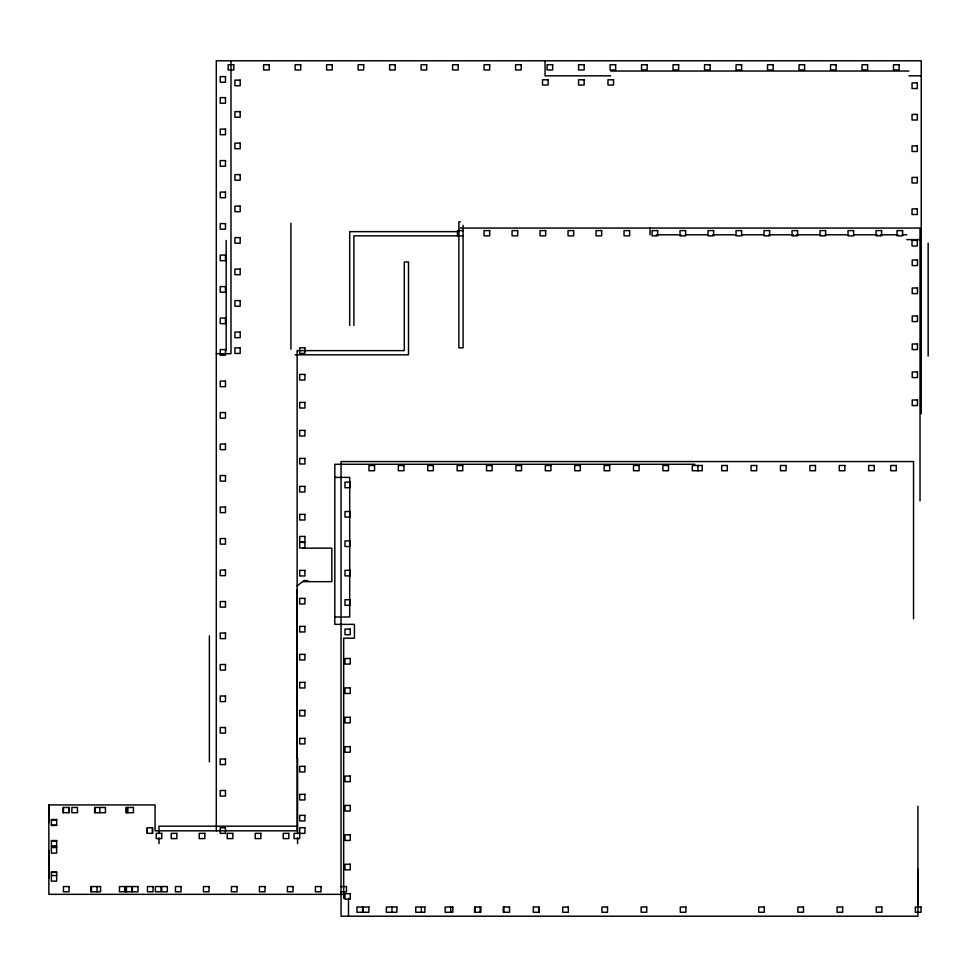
<?xml version="1.0" encoding="UTF-8"?>
<svg xmlns="http://www.w3.org/2000/svg" width="977" height="977" viewBox="0 0 977 977"><rect width="100%" height="100%" fill="white"/><g stroke="black" fill="none" stroke-linecap="round" stroke-linejoin="round"><path stroke-width="1.47" d="M48.85 878.323L48.85 850.332M48.85 822.683L48.85 804.926L155.05 804.926L155.05 830.829L297.13 830.829L297.13 350.621M147.271 833.357L147.271 827.763L152.522 827.763L152.522 833.357L147.271 833.357L147.271 827.763M152.522 833.357L152.522 827.763M694.879 464.27L334.83 464.27L334.83 624.364L354.431 624.364L354.431 638.189L343.672 638.189L343.672 898.278M917.916 907.12L917.916 869.225M297.216 585.785L304.397 580.448M610.759 71.028L908.903 71.028M610.759 75.84L545.056 75.84L545.056 60.794M908.903 75.84L921.238 75.84M460.289 221.852L458.885 221.852L458.885 347.824L463.086 347.824L463.086 225.345M460.289 228.056L920.016 228.056L920.016 501.006M463.086 230.596L457.492 230.596L457.492 235.848M458.885 231.647L349.705 231.647L349.705 325.426M656.373 234.798L680.713 234.798M685.28 234.798L708.105 234.798M712.66 234.798L735.486 234.798M741.58 234.798L764.393 234.798M768.96 234.798L793.3 234.798M796.34 234.798L820.692 234.798M825.26 234.798L847.816 234.798M853.813 234.798L877.407 234.798M880.277 234.798L897.961 234.798M902.382 234.798L906.803 234.798M463.086 235.848L353.906 235.848L353.906 325.426M906.803 239.609L920.016 239.609M297.912 350.621L404.295 350.621L404.295 262.007L408.496 262.007L408.496 354.822L295.115 354.822M216.296 353.686L230.987 353.686L230.987 60.794M334.83 477.387L349.705 477.387L349.705 617.012L334.83 617.012M303.261 548.146L331.838 548.146L331.838 581.657L303.261 581.657M304.042 580.607L307.804 580.607M51.39 819.886L56.642 819.886M51.39 825.138L56.642 825.138M297.57 826.188L158.995 826.188L158.995 833.479M51.39 840.879L56.642 840.879M51.39 846.131L56.642 846.131M51.39 872.376L56.642 872.376M51.39 875.526L56.642 875.526M340.875 886.554L346.469 886.554L346.469 891.806L340.875 891.806M343.672 894.334L48.85 894.334L48.85 804.926M533.295 907.022L538.938 907.022L538.938 912.274L533.295 912.274L533.332 907.022M928.15 243.2L928.15 356.055M921.238 413.808L921.238 60.794L216.296 60.794L216.296 830.829M917.916 806.245L917.916 916.206L341.046 916.206L341.046 461.559L913.544 461.559L913.544 618.759M697.896 465.492L697.896 470.743M650.035 228.056L650.035 234.798M538.889 907.022L538.889 912.274M503.937 907.022L503.937 912.274M480.147 907.022L480.147 912.274M475.249 907.022L475.249 912.274M450.751 907.022L450.751 912.274M421.356 907.022L421.356 912.274M391.96 907.022L391.96 912.274M348.484 898.278L348.484 916.206M297.57 757.944L297.57 833.161M297.57 837.668L297.57 843.688M296.861 589.986L296.861 757.944M290.914 223.245L290.914 349.229M226.175 240.44L226.175 350.621M209.383 635.819L209.383 761.804M158.995 837.851L158.995 843.688M127.853 807.466L127.853 812.717M126.448 807.466L126.448 812.717M126.448 886.554L126.448 891.806M99.849 807.466L99.849 812.717M97.053 886.554L97.053 891.806M94.952 807.466L94.952 812.717M91.459 886.554L91.459 891.806M68.708 807.466L68.708 812.717M63.456 807.466L63.456 812.717M233.796 64.726L228.191 64.726L228.191 69.978L233.796 69.978L233.796 64.726M269.225 64.726L263.619 64.726L263.619 69.978L269.225 69.978L269.225 64.726M300.721 64.726L295.115 64.726L295.115 69.978L300.721 69.978L300.721 64.726M332.204 64.726L326.611 64.726L326.611 69.978L332.204 69.978L332.204 64.726M363.7 64.726L358.107 64.726L358.107 69.978L363.7 69.978L363.7 64.726M395.197 64.726L389.603 64.726L389.603 69.978L395.197 69.978L395.197 64.726M426.693 64.726L421.099 64.726L421.099 69.978L426.693 69.978L426.693 64.726M458.189 64.726L452.583 64.726L452.583 69.978L458.189 69.978L458.189 64.726M489.685 64.726L484.079 64.726L484.079 69.978L489.685 69.978L489.685 64.726M521.181 64.726L515.575 64.726L515.575 69.978L521.181 69.978L521.181 64.726M552.664 64.726L547.071 64.726L547.071 69.978L552.664 69.978L552.664 64.726M584.161 64.726L578.567 64.726L578.567 69.978L584.161 69.978L584.161 64.726M615.657 64.726L610.063 64.726L610.063 69.978L615.657 69.978L615.657 64.726M647.153 64.726L641.547 64.726L641.547 69.978L647.153 69.978L647.153 64.726M678.649 64.726L673.043 64.726L673.043 69.978L678.649 69.978L678.649 64.726M710.145 64.726L704.539 64.726L704.539 69.978L710.145 69.978L710.145 64.726M741.628 64.726L736.035 64.726L736.035 69.978L741.628 69.978L741.628 64.726M773.125 64.726L767.531 64.726L767.531 69.978L773.125 69.978L773.125 64.726M804.621 64.726L799.027 64.726L799.027 69.978L804.621 69.978L804.621 64.726M836.117 64.726L830.523 64.726L830.523 69.978L836.117 69.978L836.117 64.726M867.613 64.726L862.007 64.726L862.007 69.978L867.613 69.978L867.613 64.726M899.109 64.726L893.503 64.726L893.503 69.978L899.109 69.978L899.109 64.726M225.479 76.621L220.228 76.621L220.228 82.227L225.479 82.227L225.479 76.621M548.121 79.772L542.516 79.772L542.516 85.023L548.121 85.023L548.121 79.772M584.161 79.772L578.567 79.772L578.567 85.023L584.161 85.023L584.161 79.772M613.556 79.772L607.963 79.772L607.963 85.023L613.556 85.023L613.556 79.772M240.183 80.126L234.932 80.126L234.932 85.72L240.183 85.72L240.183 80.126M917.305 82.923L912.054 82.923L912.054 88.528L917.305 88.528L917.305 82.923M225.479 97.627L220.228 97.627L220.228 103.22L225.479 103.22L225.479 97.627M240.183 111.622L234.932 111.622L234.932 117.216L240.183 117.216L240.183 111.622M917.305 114.419L912.054 114.419L912.054 120.012L917.305 120.012L917.305 114.419M225.479 129.111L220.228 129.111L220.228 134.716L225.479 134.716L225.479 129.111M240.183 143.118L234.932 143.118L234.932 148.712L240.183 148.712L240.183 143.118M917.305 145.915L912.054 145.915L912.054 151.508L917.305 151.508L917.305 145.915M225.479 160.607L220.228 160.607L220.228 166.212L225.479 166.212L225.479 160.607M240.183 174.602L234.932 174.602L234.932 180.208L240.183 180.208L240.183 174.602M917.305 177.411L912.054 177.411L912.054 183.004L917.305 183.004L917.305 177.411M225.479 192.103L220.228 192.103L220.228 197.708L225.479 197.708L225.479 192.103M240.183 206.098L234.932 206.098L234.932 211.704L240.183 211.704L240.183 206.098M917.305 208.907L912.054 208.907L912.054 214.5L917.305 214.5L917.305 208.907M225.479 223.599L220.228 223.599L220.228 229.192L225.479 229.192L225.479 223.599M489.685 230.596L484.079 230.596L484.079 235.848L489.685 235.848L489.685 230.596M517.676 230.596L512.082 230.596L512.082 235.848L517.676 235.848L517.676 230.596M545.667 230.596L540.073 230.596L540.073 235.848L545.667 235.848L545.667 230.596M573.67 230.596L568.064 230.596L568.064 235.848L573.67 235.848L573.67 230.596M601.661 230.596L596.055 230.596L596.055 235.848L601.661 235.848L601.661 230.596M629.652 230.596L624.059 230.596L624.059 235.848L629.652 235.848L629.652 230.596M657.655 230.596L652.05 230.596L652.05 235.848L657.655 235.848L657.655 230.596M685.646 230.596L680.041 230.596L680.041 235.848L685.646 235.848L685.646 230.596M713.637 230.596L708.044 230.596L708.044 235.848L713.637 235.848L713.637 230.596M741.628 230.596L736.035 230.596L736.035 235.848L741.628 235.848L741.628 230.596M769.632 230.596L764.026 230.596L764.026 235.848L769.632 235.848L769.632 230.596M797.623 230.596L792.029 230.596L792.029 235.848L797.623 235.848L797.623 230.596M825.614 230.596L820.021 230.596L820.021 235.848L825.614 235.848L825.614 230.596M853.617 230.596L848.012 230.596L848.012 235.848L853.617 235.848L853.617 230.596M881.608 230.596L876.015 230.596L876.015 235.848L881.608 235.848L881.608 230.596M902.601 230.596L897.008 230.596L897.008 235.848L902.601 235.848L902.601 230.596M240.183 237.594L234.932 237.594L234.932 243.2L240.183 243.2L240.183 237.594M917.305 240.391L912.054 240.391L912.054 245.996L917.305 245.996L917.305 240.391M225.479 255.095L220.228 255.095L220.228 260.688L225.479 260.688L225.479 255.095M917.476 259.992L912.225 259.992L912.225 265.585L917.476 265.585L917.476 259.992M240.183 269.09L234.932 269.09L234.932 274.684L240.183 274.684L240.183 269.09M225.479 286.591L220.228 286.591L220.228 292.184L225.479 292.184L225.479 286.591M917.476 287.983L912.225 287.983L912.225 293.589L917.476 293.589L917.476 287.983M240.183 300.586L234.932 300.586L234.932 306.18L240.183 306.18L240.183 300.586M917.476 315.986L912.225 315.986L912.225 321.58L917.476 321.58L917.476 315.986M225.479 318.087L220.228 318.087L220.228 323.68L225.479 323.68L225.479 318.087M240.183 332.082L234.932 332.082L234.932 337.676L240.183 337.676L240.183 332.082M917.476 343.977L912.225 343.977L912.225 349.571L917.476 349.571L917.476 343.977M240.183 347.824L234.932 347.824L234.932 353.43L240.183 353.43L240.183 347.824M304.909 347.824L299.67 347.824L299.67 353.43L304.909 353.43L304.909 347.824M225.479 349.571L220.228 349.571L220.228 355.176L225.479 355.176L225.479 349.571M917.476 371.968L912.225 371.968L912.225 377.574L917.476 377.574L917.476 371.968M304.909 374.423L299.67 374.423L299.67 380.016L304.909 380.016L304.909 374.423M225.479 381.067L220.228 381.067L220.228 386.672L225.479 386.672L225.479 381.067M917.476 399.972L912.225 399.972L912.225 405.565L917.476 405.565L917.476 399.972M304.909 402.414L299.67 402.414L299.67 408.02L304.909 408.02L304.909 402.414M225.479 412.563L220.228 412.563L220.228 418.168L225.479 418.168L225.479 412.563M304.909 430.405L299.67 430.405L299.67 436.011L304.909 436.011L304.909 430.405M225.479 444.059L220.228 444.059L220.228 449.652L225.479 449.652L225.479 444.059M304.909 458.408L299.67 458.408L299.67 464.002L304.909 464.002L304.909 458.408M374.557 465.492L368.952 465.492L368.952 470.743L374.557 470.743L374.557 465.492M403.953 465.492L398.347 465.492L398.347 470.743L403.953 470.743L403.953 465.492M433.336 465.492L427.743 465.492L427.743 470.743L433.336 470.743L433.336 465.492M462.732 465.492L457.138 465.492L457.138 470.743L462.732 470.743L462.732 465.492M492.127 465.492L486.534 465.492L486.534 470.743L492.127 470.743L492.127 465.492M521.523 465.492L515.929 465.492L515.929 470.743L521.523 470.743L521.523 465.492M550.918 465.492L545.325 465.492L545.325 470.743L550.918 470.743L550.918 465.492M580.314 465.492L574.72 465.492L574.72 470.743L580.314 470.743L580.314 465.492M609.709 465.492L604.116 465.492L604.116 470.743L609.709 470.743L609.709 465.492M639.105 465.492L633.499 465.492L633.499 470.743L639.105 470.743L639.105 465.492M668.5 465.492L662.894 465.492L662.894 470.743L668.5 470.743L668.5 465.492M702.219 465.492L692.29 465.492L692.29 470.743L702.219 470.743L702.219 465.492M727.291 465.492L721.685 465.492L721.685 470.743L727.291 470.743L727.291 465.492M756.687 465.492L751.081 465.492L751.081 470.743L756.687 470.743L756.687 465.492M786.082 465.492L780.476 465.492L780.476 470.743L786.082 470.743L786.082 465.492M815.465 465.492L809.872 465.492L809.872 470.743L815.465 470.743L815.465 465.492M844.861 465.492L839.267 465.492L839.267 470.743L844.861 470.743L844.861 465.492M874.256 465.492L868.663 465.492L868.663 470.743L874.256 470.743L874.256 465.492M896.3 465.492L890.706 465.492L890.706 470.743L896.3 470.743L896.3 465.492M225.479 475.555L220.228 475.555L220.228 481.148L225.479 481.148L225.479 475.555M350.23 482.113L344.979 482.113L344.979 487.718L350.23 487.718L350.23 482.113M304.909 486.399L299.67 486.399L299.67 492.005L304.909 492.005L304.909 486.399M225.479 507.051L220.228 507.051L220.228 512.644L225.479 512.644L225.479 507.051M350.23 511.508L344.979 511.508L344.979 517.102L350.23 517.102L350.23 511.508M304.909 514.39L299.67 514.39L299.67 519.996L304.909 519.996L304.909 514.39M304.909 536.446L299.67 536.446L299.67 542.04L304.909 542.04L304.909 536.446M225.479 538.535L220.228 538.535L220.228 544.14L225.479 544.14L225.479 538.535M350.23 540.904L344.979 540.904L344.979 546.497L350.23 546.497L350.23 540.904M304.909 542.394L299.67 542.394L299.67 547.987L304.909 547.987L304.909 542.394M225.479 570.031L220.228 570.031L220.228 575.636L225.479 575.636L225.479 570.031M304.909 570.385L299.67 570.385L299.67 575.978L304.909 575.978L304.909 570.385M350.23 570.299L344.979 570.299L344.979 575.893L350.23 575.893L350.23 570.299M304.909 598.376L299.67 598.376L299.67 603.981L304.909 603.981L304.909 598.376M350.23 599.695L344.979 599.695L344.979 605.288L350.23 605.288L350.23 599.695M225.479 601.527L220.228 601.527L220.228 607.132L225.479 607.132L225.479 601.527M304.909 626.379L299.67 626.379L299.67 631.972L304.909 631.972L304.909 626.379M350.23 629.09L344.979 629.09L344.979 634.684L350.23 634.684L350.23 629.09M225.479 633.023L220.228 633.023L220.228 638.628L225.479 638.628L225.479 633.023M304.909 654.37L299.67 654.37L299.67 659.963L304.909 659.963L304.909 654.37M350.23 658.486L344.979 658.486L344.979 664.079L350.23 664.079L350.23 658.486M225.479 664.519L220.228 664.519L220.228 670.112L225.479 670.112L225.479 664.519M304.909 682.361L299.67 682.361L299.67 687.967L304.909 687.967L304.909 682.361M350.23 687.881L344.979 687.881L344.979 693.475L350.23 693.475L350.23 687.881M225.479 696.015L220.228 696.015L220.228 701.608L225.479 701.608L225.479 696.015M304.909 710.364L299.67 710.364L299.67 715.958L304.909 715.958L304.909 710.364M350.23 717.265L344.979 717.265L344.979 722.87L350.23 722.87L350.23 717.265M225.479 727.511L220.228 727.511L220.228 733.104L225.479 733.104L225.479 727.511M304.909 738.356L299.67 738.356L299.67 743.949L304.909 743.949L304.909 738.356M350.23 746.66L344.979 746.66L344.979 752.266L350.23 752.266L350.23 746.66M225.479 758.995L220.228 758.995L220.228 764.6L225.479 764.6L225.479 758.995M304.909 766.347L299.67 766.347L299.67 771.952L304.909 771.952L304.909 766.347M350.23 776.056L344.979 776.056L344.979 781.661L350.23 781.661L350.23 776.056M225.479 790.491L220.228 790.491L220.228 796.096L225.479 796.096L225.479 790.491M304.909 794.338L299.67 794.338L299.67 799.943L304.909 799.943L304.909 794.338M350.23 805.451L344.979 805.451L344.979 811.057L350.23 811.057L350.23 805.451M69.062 807.466L63.114 807.466L63.114 812.717L69.062 812.717L69.062 807.466M77.452 807.466L71.858 807.466L71.858 812.717L77.452 812.717L77.452 807.466M105.455 807.466L94.598 807.466L94.598 812.717L105.455 812.717L105.455 807.466M133.446 807.466L126.094 807.466L126.094 812.717L133.446 812.717L133.446 807.466M304.909 815.343L299.67 815.343L299.67 820.936L304.909 820.936L304.909 815.343M56.642 819.544L51.39 819.544L51.39 825.492L56.642 825.492L56.642 819.544M225.479 827.763L220.228 827.763L220.228 833.357L225.479 833.357L225.479 827.763M304.909 827.763L299.67 827.763L299.67 838.608L294.065 838.608L294.065 833.357L304.909 833.357L304.909 827.763M161.791 833.357L156.198 833.357L156.198 838.608L161.791 838.608L161.791 833.357M176.837 833.357L171.244 833.357L171.244 838.608L176.837 838.608L176.837 833.357M204.828 833.357L199.235 833.357L199.235 838.608L204.828 838.608L204.828 833.357M232.831 833.357L227.226 833.357L227.226 838.608L232.831 838.608L232.831 833.357M260.822 833.357L255.229 833.357L255.229 838.608L260.822 838.608L260.822 833.357M288.813 833.357L283.22 833.357L283.22 838.608L288.813 838.608L288.813 833.357M350.23 834.846L344.979 834.846L344.979 840.452L350.23 840.452L350.23 834.846M56.642 840.538L51.39 840.538L51.39 846.485L56.642 846.485L56.642 840.538M56.642 847.535L51.39 847.535L51.39 853.129L56.642 853.129L56.642 847.535M350.23 864.242L344.979 864.242L344.979 869.848L350.23 869.848L350.23 864.242M56.642 872.034L51.39 872.034L51.39 881.132L56.642 881.132L56.642 872.034M69.062 886.554L63.456 886.554L63.456 891.806L69.062 891.806L69.062 886.554M100.558 886.554L90.776 886.554L90.776 891.806L100.558 891.806L100.558 886.554M125.044 886.554L119.45 886.554L119.45 891.806L125.044 891.806L125.044 886.554M132.042 886.554L125.361 886.554L125.361 891.806L132.042 891.806L132.042 886.554M137.977 886.554L132.371 886.554L132.371 891.806L137.977 891.806L137.977 886.554M153.047 886.554L147.442 886.554L147.442 891.806L153.047 891.806L153.047 886.554M160.973 886.554L155.367 886.554L155.367 891.806L160.973 891.806L160.973 886.554M167.336 886.554L161.742 886.554L161.742 891.806L167.336 891.806L167.336 886.554M181.038 886.554L175.445 886.554L175.445 891.806L181.038 891.806L181.038 886.554M209.029 886.554L203.436 886.554L203.436 891.806L209.029 891.806L209.029 886.554M237.032 886.554L231.427 886.554L231.427 891.806L237.032 891.806L237.032 886.554M265.023 886.554L259.418 886.554L259.418 891.806L265.023 891.806L265.023 886.554M293.015 886.554L287.421 886.554L287.421 891.806L293.015 891.806L293.015 886.554M321.018 886.554L315.412 886.554L315.412 891.806L321.018 891.806L321.018 886.554M350.23 893.637L344.979 893.637L344.979 899.231L350.23 899.231L350.23 893.637M362.565 907.022L356.971 907.022L356.971 912.274L362.565 912.274L362.565 907.022M368.866 907.022L363.261 907.022L363.261 912.274L368.866 912.274L368.866 907.022M396.857 907.022L386.367 907.022L386.367 912.274L396.857 912.274L396.857 907.022M424.861 907.022L415.762 907.022L415.762 912.274L424.861 912.274L424.861 907.022M452.852 907.022L445.158 907.022L445.158 912.274L452.852 912.274L452.852 907.022M480.843 907.022L474.541 907.022L474.541 912.274L480.843 912.274L480.843 907.022M509.542 907.022L503.24 907.022L503.24 912.274L509.542 912.274L509.542 907.022M568.333 907.022L562.728 907.022L562.728 912.274L568.333 912.274L568.333 907.022M607.523 907.022L601.917 907.022L601.917 912.274L607.523 912.274L607.523 907.022M646.713 907.022L641.12 907.022L641.12 912.274L646.713 912.274L646.713 907.022M685.903 907.022L680.31 907.022L680.31 912.274L685.903 912.274L685.903 907.022M764.295 907.022L758.689 907.022L758.689 912.274L764.295 912.274L764.295 907.022M803.485 907.022L797.891 907.022L797.891 912.274L803.485 912.274L803.485 907.022M842.675 907.022L837.081 907.022L837.081 912.274L842.675 912.274L842.675 907.022M881.877 907.022L876.271 907.022L876.271 912.274L881.877 912.274L881.877 907.022M920.981 907.022L915.376 907.022L915.376 912.274L920.981 912.274L920.981 907.022"/></g></svg>
